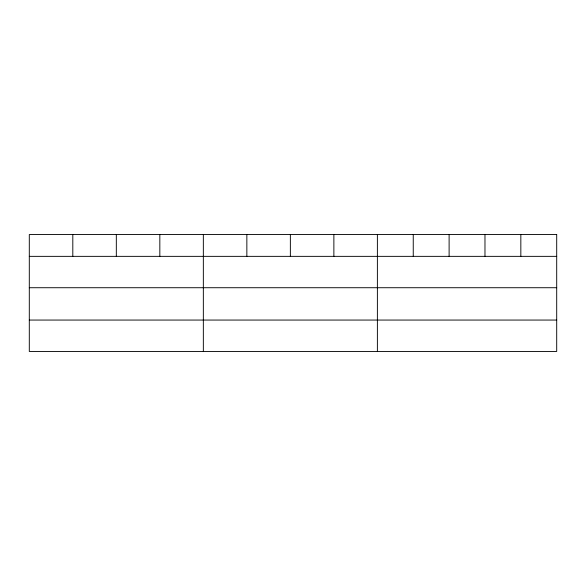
<?xml version="1.0" encoding="UTF-8"?>
<svg xmlns="http://www.w3.org/2000/svg" width="586" height="586" viewBox="0 0 586 586"><rect width="100%" height="100%" fill="white"/><g stroke="black" fill="none" stroke-linecap="round" stroke-linejoin="round"><path stroke-width="0.88" d="M29.3 256.353L556.7 256.353M29.3 287.726L556.7 287.726M29.3 320.059L556.7 320.059M520.837 234.561L520.837 256.353M484.974 234.561L484.974 256.353M449.11 234.561L449.11 256.353M413.247 234.561L413.247 256.353M377.384 234.561L377.384 351.439M333.874 234.561L333.874 256.353M290.363 234.561L290.363 256.353M246.853 234.561L246.853 256.353M203.342 234.561L203.342 351.439M159.832 234.561L159.832 256.353M116.321 234.561L116.321 256.353M72.811 234.561L72.811 256.353M556.7 234.561L29.3 234.561L29.3 351.439L556.7 351.439L556.7 234.561"/></g></svg>
